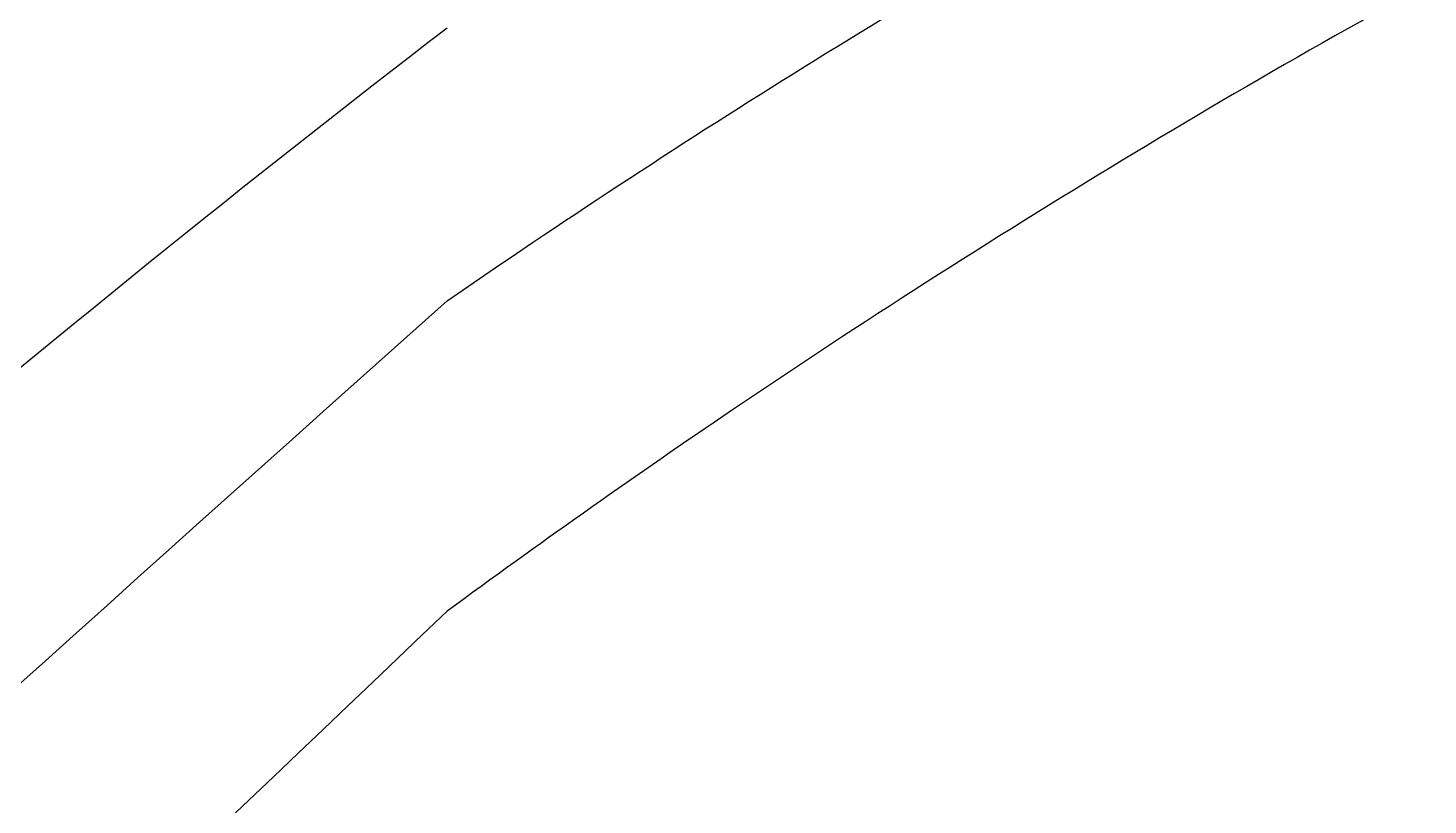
# Model space of a CAD drawing. Extents: x 400 to 501, y 484 to 634.
# Drawn here: x 436.102 to 438.509, y 563.691 to 565.028 of the extents above; entities that cross this region are included whole.
import ezdxf

# ---------------------------------------------------------------- set-up
doc = ezdxf.new("R2010")
doc.units = 0
doc.header["$MEASUREMENT"] = 0
doc.layers.add('1', color=4, linetype='Continuous')
doc.layers.add('DIM', color=3, linetype='Continuous')
doc.layers.add('GEOMETRY', color=3, linetype='Continuous', lineweight=25)

# ---------------------------------------------------------------- blocks, each defined once
blk = doc.blocks.new('2026 GRANDEE')
at = {"layer": '1'}
for centre, radius, start, end in [((3.3907, -53.89), 27.86, 127.58581, 138.33269), ((99.2441, -158.7731), 169.5121, 131.737146, 133.281106), ((-73.6316, 29.7841), 86.7311, 311.305332, 313.798829)]:
    blk.add_arc(centre, radius, start, end, dxfattribs=at)
at = {"layer": 'GEOMETRY', "ltscale": 16}
for points, knots in [([(-22.7511, -37.1976), (-22.677, -37.0037), (-22.5306, -36.6206), (-22.2687, -36.0738), (-21.998, -35.548), (-21.7236, -35.0308), (-21.4371, -34.5168), (-21.1087, -33.9746), (-20.7321, -33.4138), (-20.3054, -32.8412), (-19.8543, -32.2906), (-19.382, -31.7607), (-18.89, -31.2506), (-18.3784, -30.7598), (-17.8469, -30.2887), (-17.2943, -29.839), (-16.7192, -29.4138), (-16.1545, -29.0395), (-15.6078, -28.7141), (-15.0895, -28.4323), (-14.5697, -28.1642), (-14.044, -27.8983), (-13.4995, -27.6384), (-13.1184, -27.4911), (-12.9255, -27.4165)], [0, 0, 0, 0, 0.043581, 0.086128, 0.127218, 0.167808, 0.209119, 0.250866, 0.300979, 0.350971, 0.400782, 0.450417, 0.499973, 0.549557, 0.599236, 0.649064, 0.69912, 0.74941, 0.791338, 0.832807, 0.873394, 0.914208, 0.956555, 1, 1, 1, 1]), ([(-13.6025, -32.2821), (-13.407, -32.1471), (-13.0062, -31.8836), (-12.3906, -31.5208), (-11.7692, -31.1926), (-11.3489, -31.0044), (-11.1433, -30.9123)], [0.7564293, 0.7564293, 0.7564293, 0.7564293, 0.8176446, 0.8801321, 0.9413451, 1, 1, 1, 1])]:
    blk.add_open_spline(points, degree=3, knots=knots, dxfattribs=at)
at = {"layer": 'GEOMETRY'}
blk.add_open_spline([(-11.0531, -31.3047), (-11.2937, -31.42), (-11.7738, -31.6499), (-12.4653, -32.0471), (-13.0737, -32.4379), (-13.4471, -32.7021), (-13.6025, -32.8162)], degree=3, knots=[0, 0, 0, 0, 0.0721948, 0.1440757, 0.2157051, 0.2678814, 0.2678814, 0.2678814, 0.2678814], dxfattribs=at)

msp = doc.modelspace()

# ---------------------------------------------------------------- block references
at = {"layer": 'DIM'}
msp.add_blockref('2026 GRANDEE', (450.4248, 596.8403), dxfattribs=at)

doc.saveas('drawing.dxf')
